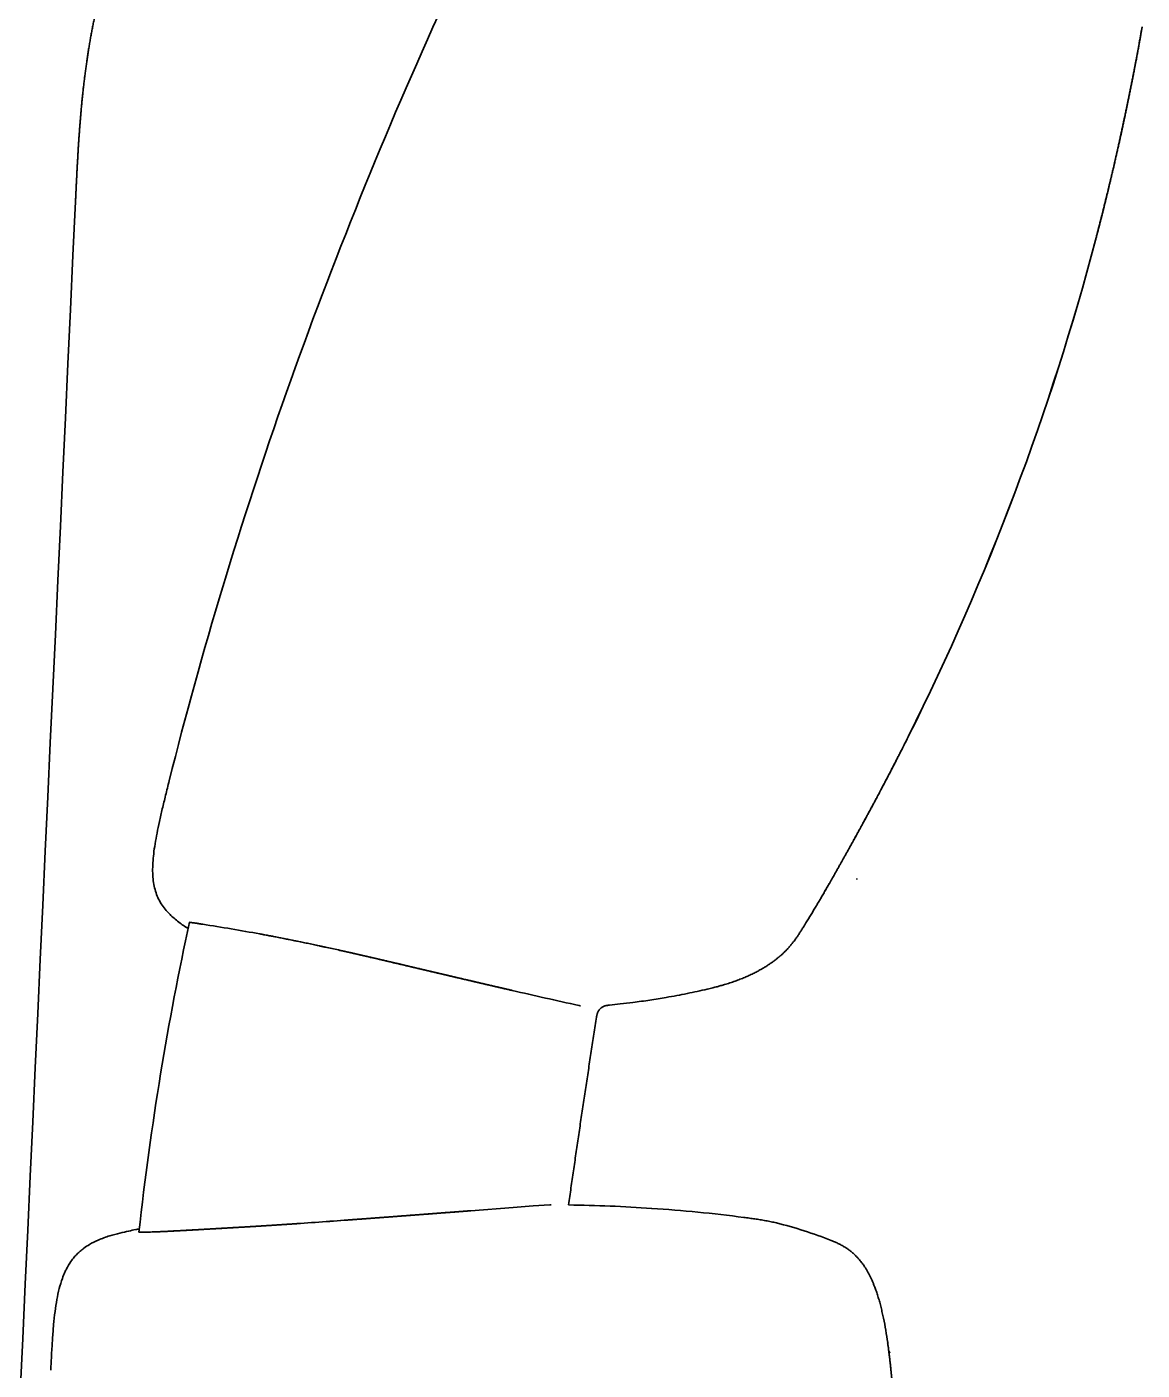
# Model space of a CAD drawing. Header units: millimetres. Extents: x 120 to 10915, y 515 to 8014.
# Drawn here: x 995.7 to 1218.2, y 6547.1 to 6815.2 of the extents above; entities that cross this region are included whole.
import ezdxf

# ---------------------------------------------------------------- set-up
doc = ezdxf.new("R2010")
doc.units = ezdxf.units.MM
doc.layers.get('0').update_dxf_attribs({"lineweight": 13})
doc.layers.add('206_Cab_side_and_top_view', color=7, linetype='Continuous', lineweight=13)

# ---------------------------------------------------------------- blocks, each defined once
blk = doc.blocks.new('2488798')
at = {"layer": '206_Cab_side_and_top_view', "color": 3, "lineweight": 35}
for p, q in [((1055.24, 2731.52), (1055.3, 2731.5)), ((1057.83, 2730.95), (1057.86, 2730.95)), ((1092.52, 2722.87), (1092.52, 2722.88)), ((1111.85, 2719.93), (1111.96, 2719.94)), ((1111.96, 2719.94), (1111.9, 2719.94)), ((1092.73, 2679.53), (1084.25, 2678.89)), ((1084.25, 2678.89), (1092.73, 2679.53)), ((1096.73, 2679.84), (1092.73, 2679.53)), ((1092.73, 2679.53), (1096.72, 2679.84)), ((1096.72, 2679.84), (1100.03, 2680.08)), ((1100.02, 2680.08), (1096.73, 2679.84)), ((1100.02, 2680.08), (1100.03, 2680.08)), ((1100.32, 2680.1), (1100.3, 2680.1)), ((1048.79, 2676.26), (1048.8, 2676.26)), ((1060.49, 2677.1), (1060.49, 2677.1)), ((1035.11, 2675.41), (1035.12, 2675.41))]:
    blk.add_line(p, q, dxfattribs=at)
for centre, radius, start, end in [((711.44, 3003.59), 514.44, 333.4535, 345.2567), ((711.45, 3003.58), 514.43, 333.4536, 345.2567), ((1160.96, 2745.36), 0.439, 314.1903, 336.7161), ((731.77, 2992.75), 491.55, 328.5601, 329.0194), ((966.19, 2321.31), 419.77, 79.574, 81.1516), ((963.31, 2309.99), 431.44, 77.697, 79.4802), ((949.61, 2244.7), 498.15, 77.4502, 77.7585), ((950.75, 2249.66), 493.06, 77.4566, 77.7574), ((1576.17, 4831.7), 2163.58, 257.08295, 257.44399), ((1100.35, 2676.49), 3.61, 90.8732, 95.303), ((1100.37, 2676.36), 3.74, 90.7522, 95.3144), ((1098.96, 2362.93), 317.16, 86.1312, 89.131), ((1099.65, 2373.29), 306.78, 84.4042, 86.1283), ((917.61, 4598.4), 1926.61, 273.90409, 274.25297), ((918.2, 4590.58), 1918.76, 273.90289, 274.25302), ((1100.93, 2386.28), 293.73, 82.5959, 84.4063), ((1124.91, 2594.15), 84.79, 68.3415, 76.1178), ((1017.1, 2767.09), 92.51, 270.5775, 272.459), ((1089.86, 2641.92), 78.33, 7.8134, 11.4509), ((1138.98, 2640.41), 30.6, 19.2257, 20.4237)]:
    blk.add_arc(centre, radius, start, end, dxfattribs=at)
for centre, major_axis, ratio, start_param, end_param in [((1768.64, 2859.04), (653, 587.66), 0.683853, 2.137883, 2.348712), ((1060.23, 2670.06), (-18.17, -163.07), 0.258637, 4.321922, 4.713454)]:
    blk.add_ellipse(centre, major_axis=major_axis, ratio=ratio, start_param=start_param, end_param=end_param, dxfattribs=at)
for points, degree, knots in [([(1218.25, 2915.23), (1218.15, 2914.65), (1218.04, 2914.06), (1217.94, 2913.46), (1217.77, 2912.52), (1217.6, 2911.56), (1217.53, 2911.19), (1217.4, 2910.51), (1217.27, 2909.82), (1217.2, 2909.43), (1216.82, 2907.36), (1216.41, 2905.28), (1216.07, 2903.55), (1215.54, 2900.93), (1215, 2898.33), (1214.82, 2897.48), (1214.27, 2894.88), (1213.7, 2892.29), (1213.31, 2890.56), (1212.34, 2886.29), (1211.32, 2882.03), (1210.7, 2879.49), (1209.97, 2876.6), (1209.22, 2873.72), (1209.12, 2873.37), (1209.03, 2873.02), (1208.94, 2872.67)], 5, [0, 0, 0, 0, 0, 0, 4.462352, 4.462352, 4.462352, 6.956077, 6.956077, 6.956077, 9.440633, 9.440633, 9.440633, 21.819905, 21.819905, 21.819905, 28.054724, 28.054724, 28.054724, 40.403848, 40.403848, 40.403848, 58.860653, 58.860653, 58.860653, 61.402455, 61.402455, 61.402455, 61.402455, 61.402455, 61.402455]), ([(1218.25, 2915.23), (1218.22, 2915.08), (1218.16, 2914.76), (1218.06, 2914.17), (1217.94, 2913.47), (1217.79, 2912.65), (1217.64, 2911.82), (1217.49, 2910.97), (1217.33, 2910.12), (1217.17, 2909.25), (1217.01, 2908.38), (1216.84, 2907.51), (1216.67, 2906.63), (1216.5, 2905.75), (1216.33, 2904.86), (1216.15, 2903.98), (1215.98, 2903.09), (1215.8, 2902.2), (1215.62, 2901.32), (1215.44, 2900.44), (1215.26, 2899.55), (1215.07, 2898.67), (1214.89, 2897.79), (1214.7, 2896.91), (1214.51, 2896.03), (1214.32, 2895.16), (1214.13, 2894.28), (1213.94, 2893.4), (1213.75, 2892.53), (1213.56, 2891.65), (1213.36, 2890.78), (1213.16, 2889.91), (1212.96, 2889.04), (1212.77, 2888.17), (1212.57, 2887.3), (1212.36, 2886.44), (1212.16, 2885.57), (1211.96, 2884.71), (1211.75, 2883.85), (1211.54, 2882.98), (1211.33, 2882.12), (1211.12, 2881.26), (1210.91, 2880.4), (1210.7, 2879.54), (1210.49, 2878.68), (1210.27, 2877.82), (1210.05, 2876.96), (1209.83, 2876.1), (1209.61, 2875.24), (1209.39, 2874.38), (1209.17, 2873.52), (1209.02, 2872.95), (1208.94, 2872.67)], 3, [0, 0, 0, 0, 0.478673, 0.964944, 1.78095, 2.614169, 3.462166, 4.32253, 5.193292, 6.073402, 6.960161, 7.852298, 8.748455, 9.647672, 10.548988, 11.451577, 12.354658, 13.257762, 14.160454, 15.06243, 15.963472, 16.863594, 17.762894, 18.661609, 19.560034, 20.458229, 21.355943, 22.252958, 23.149116, 24.044327, 24.938522, 25.83167, 26.723771, 27.614868, 28.505018, 29.394298, 30.282793, 31.170614, 32.057872, 32.944686, 33.83117, 34.717445, 35.60362, 36.489799, 37.376065, 38.262496, 39.149141, 40.036029, 40.92316, 41.810498, 42.697937, 43.585412, 43.585412, 43.585412, 43.585412]), ([(1171.64, 2773.67), (1171.55, 2773.49), (1171.46, 2773.31), (1171.37, 2773.13), (1170.64, 2771.68), (1169.91, 2770.22), (1169.26, 2768.97), (1167.86, 2766.24), (1166.43, 2763.52), (1165.67, 2762.08), (1164.31, 2759.53), (1162.92, 2756.97), (1162.32, 2755.87), (1161.5, 2754.37), (1160.68, 2752.87), (1160.53, 2752.61), (1160.1, 2751.83), (1159.67, 2751.06), (1159.49, 2750.74), (1159.08, 2749.99), (1158.66, 2749.24), (1158.45, 2748.88), (1157.72, 2747.58), (1157, 2746.3), (1156.48, 2745.38), (1155.54, 2743.73), (1154.67, 2742.22), (1154.29, 2741.57), (1153.84, 2740.8), (1153.43, 2740.12), (1153.35, 2739.98), (1153.27, 2739.85), (1153.2, 2739.72)], 5, [0, 0, 0, 0, 0, 0, 1.42412, 1.42412, 1.42412, 11.423094, 11.423094, 11.423094, 22.912706, 22.912706, 22.912706, 31.583659, 31.583659, 31.583659, 34.689744, 34.689744, 34.689744, 37.705601, 37.705601, 37.705601, 40.61205, 40.61205, 40.61205, 48.014449, 48.014449, 48.014449, 54.518396, 54.518396, 54.518396, 56.15034, 56.15034, 56.15034, 56.15034, 56.15034, 56.15034]), ([(1171.64, 2773.67), (1171.55, 2773.48), (1171.35, 2773.09), (1171.06, 2772.51), (1170.77, 2771.93), (1170.48, 2771.35), (1170.18, 2770.78), (1169.89, 2770.2), (1169.59, 2769.62), (1169.3, 2769.04), (1169, 2768.46), (1168.7, 2767.88), (1168.4, 2767.3), (1168.1, 2766.72), (1167.8, 2766.14), (1167.5, 2765.56), (1167.19, 2764.98), (1166.89, 2764.4), (1166.59, 2763.82), (1166.28, 2763.24), (1165.97, 2762.66), (1165.67, 2762.07), (1165.36, 2761.49), (1165.05, 2760.91), (1164.74, 2760.33), (1164.42, 2759.75), (1164.11, 2759.16), (1163.79, 2758.58), (1163.48, 2757.99), (1163.16, 2757.4), (1162.84, 2756.82), (1162.52, 2756.23), (1162.2, 2755.64), (1161.88, 2755.05), (1161.55, 2754.46), (1161.23, 2753.87), (1160.9, 2753.28), (1160.58, 2752.69), (1160.25, 2752.1), (1159.92, 2751.52), (1159.6, 2750.93), (1159.27, 2750.34), (1158.94, 2749.75), (1158.61, 2749.17), (1158.29, 2748.59), (1157.96, 2748.01), (1157.64, 2747.44), (1157.32, 2746.88), (1157.01, 2746.32), (1156.7, 2745.78), (1156.4, 2745.25), (1156.1, 2744.73), (1155.82, 2744.22), (1155.54, 2743.74), (1155.27, 2743.27), (1155.01, 2742.82), (1154.76, 2742.38), (1154.52, 2741.97), (1154.29, 2741.57), (1154.07, 2741.2), (1153.86, 2740.84), (1153.69, 2740.55), (1153.54, 2740.3), (1153.42, 2740.1), (1153.31, 2739.91), (1153.23, 2739.78), (1153.2, 2739.72)], 3, [0, 0, 0, 0, 0.648244, 1.296806, 1.945719, 2.595017, 3.244733, 3.894898, 4.545536, 5.196668, 5.848306, 6.500453, 7.153089, 7.806186, 8.459715, 9.113656, 9.768015, 10.422832, 11.078187, 11.734162, 12.39085, 13.048352, 13.706776, 14.366218, 15.026772, 15.688522, 16.351553, 17.015911, 17.681625, 18.348695, 19.017103, 19.686764, 20.35757, 21.029368, 21.701986, 22.375156, 23.048578, 23.72167, 24.394333, 25.06741, 25.741062, 26.414309, 27.086433, 27.756434, 28.423144, 29.085182, 29.741004, 30.388737, 31.026609, 31.652823, 32.265713, 32.863142, 33.443392, 34.005, 34.547128, 35.068375, 35.568359, 36.045963, 36.501584, 36.934767, 37.346906, 37.737786, 37.975797, 38.205793, 38.428619, 38.643906, 38.643906, 38.643906, 38.643906]), ([(1024.07, 2764.74), (1023.83, 2763.77), (1023.37, 2761.89), (1022.71, 2759.18), (1022.13, 2756.66), (1021.65, 2754.33), (1021.25, 2752.19), (1020.97, 2750.21), (1020.8, 2748.39), (1020.75, 2746.71), (1020.83, 2745.15), (1021.05, 2743.71), (1021.42, 2742.36), (1021.95, 2741.08), (1022.64, 2739.9), (1023.42, 2738.88), (1024.22, 2738.03), (1025.07, 2737.25), (1025.97, 2736.52), (1026.92, 2735.83), (1027.55, 2735.41), (1027.87, 2735.2)], 3, [0, 0, 0, 0, 3.000222, 5.791254, 8.375931, 10.748233, 12.927035, 14.917344, 16.73888, 18.413245, 19.959105, 21.409748, 22.794027, 24.145632, 25.546641, 26.883429, 27.982008, 29.065011, 30.319399, 31.465234, 32.596648, 32.596648, 32.596648, 32.596648]), ([(1028.15, 2736.47), (1028.16, 2736.47), (1028.22, 2736.46), (1028.32, 2736.45), (1028.46, 2736.43), (1028.6, 2736.41), (1028.77, 2736.39), (1028.98, 2736.36), (1029.21, 2736.32), (1029.45, 2736.29), (1029.7, 2736.25), (1029.95, 2736.21), (1030.22, 2736.17), (1030.48, 2736.13), (1030.66, 2736.1), (1030.76, 2736.09)], 3, [0.24183, 0.24183, 0.24183, 0.24183, 0.275908, 0.41411, 0.555396, 0.699749, 0.847153, 1.07685, 1.313485, 1.557199, 1.807736, 2.065069, 2.329094, 2.599893, 2.877236, 2.877236, 2.877236, 2.877236]), ([(1151.16, 2736.35), (1151.06, 2736.19), (1150.88, 2735.9), (1150.62, 2735.48), (1150.39, 2735.12), (1150.19, 2734.79), (1149.99, 2734.49), (1149.8, 2734.2), (1149.63, 2733.93), (1149.43, 2733.64), (1149.22, 2733.33), (1149.01, 2733.04), (1148.84, 2732.81), (1148.7, 2732.62), (1148.56, 2732.44), (1148.43, 2732.27), (1148.29, 2732.1), (1148.16, 2731.94), (1148.03, 2731.78), (1147.88, 2731.61), (1147.72, 2731.43), (1147.54, 2731.24), (1147.37, 2731.05), (1147.2, 2730.87), (1147.02, 2730.7), (1146.85, 2730.53), (1146.67, 2730.36), (1146.55, 2730.25), (1146.5, 2730.19)], 3, [0, 0, 0, 0, 0.566411, 1.043965, 1.462692, 1.850799, 2.207533, 2.54945, 2.871513, 3.180839, 3.601947, 4.001911, 4.240638, 4.472944, 4.699542, 4.92112, 5.134314, 5.343745, 5.545799, 5.745238, 6.014989, 6.276445, 6.529211, 6.78133, 7.025631, 7.270622, 7.51199, 7.754486, 7.754486, 7.754486, 7.754486]), ([(1042.15, 2734.15), (1042.29, 2734.13), (1042.56, 2734.08), (1042.98, 2734), (1043.4, 2733.92), (1043.83, 2733.84), (1044.26, 2733.76), (1044.7, 2733.68), (1045.14, 2733.59), (1045.62, 2733.5), (1046.12, 2733.4), (1046.65, 2733.3), (1047.18, 2733.19), (1047.72, 2733.08), (1048.27, 2732.98), (1048.82, 2732.86), (1049.38, 2732.75), (1049.94, 2732.64), (1050.52, 2732.52), (1051.09, 2732.4), (1051.68, 2732.28), (1052.27, 2732.15), (1052.86, 2732.03), (1053.46, 2731.9), (1054.07, 2731.77), (1054.68, 2731.64), (1055.09, 2731.55), (1055.3, 2731.5)], 3, [0, 0, 0, 0, 0.41858, 0.842477, 1.27181, 1.706457, 2.146484, 2.591811, 3.042508, 3.498479, 4.040636, 4.577099, 5.120403, 5.670622, 6.22759, 6.791389, 7.361818, 7.93897, 8.522606, 9.112716, 9.709134, 10.311895, 10.920758, 11.535584, 12.156272, 12.782597, 13.414512, 13.414512, 13.414512, 13.414512]), ([(1057.83, 2730.95), (1058.27, 2730.85), (1059.16, 2730.65), (1060.5, 2730.35), (1061.86, 2730.04), (1063.24, 2729.72), (1064.63, 2729.4), (1066.03, 2729.08), (1067.45, 2728.75), (1068.87, 2728.41), (1070.31, 2728.07), (1071.75, 2727.73), (1073.2, 2727.39), (1074.66, 2727.05), (1076.13, 2726.7), (1077.6, 2726.35), (1079.07, 2726.01), (1080.55, 2725.66), (1082.04, 2725.31), (1083.53, 2724.96), (1085.02, 2724.61), (1086.51, 2724.26), (1088.01, 2723.91), (1089.51, 2723.57), (1091.02, 2723.22), (1092.02, 2722.99), (1092.52, 2722.87)], 3, [0, 0, 0, 0, 1.358738, 2.736796, 4.13261, 5.544714, 6.971721, 8.41232, 9.865316, 11.329516, 12.803873, 14.287361, 15.779046, 17.278091, 18.783676, 20.295099, 21.811693, 23.332881, 24.858146, 26.387033, 27.919162, 29.454221, 30.991967, 32.532233, 34.074918, 35.619995, 35.619995, 35.619995, 35.619995]), ([(1057.86, 2730.95), (1058.61, 2730.78), (1059.36, 2730.61), (1060.12, 2730.44), (1061.64, 2730.09), (1063.17, 2729.74), (1063.76, 2729.61), (1064.85, 2729.35), (1065.95, 2729.1), (1066.44, 2728.98), (1068.18, 2728.58), (1069.93, 2728.17), (1071.35, 2727.83), (1072.95, 2727.45), (1074.56, 2727.07), (1074.66, 2727.05), (1076.4, 2726.64), (1078.13, 2726.23), (1079.67, 2725.87), (1081.36, 2725.47), (1083.05, 2725.07), (1083.28, 2725.02), (1085.22, 2724.57), (1087.16, 2724.11), (1088.94, 2723.7), (1090.73, 2723.29), (1092.52, 2722.88)], 5, [0, 0, 0, 0, 0, 0, 3.881071, 3.881071, 3.881071, 7.859016, 7.859016, 7.859016, 9.550104, 9.550104, 9.550104, 16.865424, 16.865424, 16.865424, 17.861047, 17.861047, 17.861047, 25.817596, 25.817596, 25.817596, 26.603113, 26.603113, 26.603113, 35.825909, 35.825909, 35.825909, 35.825909, 35.825909, 35.825909]), ([(1146.5, 2730.19), (1146.33, 2730.04), (1146.01, 2729.75), (1145.5, 2729.33), (1144.99, 2728.92), (1144.45, 2728.53), (1143.9, 2728.14), (1143.34, 2727.77), (1142.76, 2727.41), (1142.11, 2727.03), (1141.39, 2726.64), (1140.59, 2726.23), (1139.77, 2725.84), (1139.06, 2725.53), (1138.46, 2725.28), (1137.98, 2725.09), (1137.49, 2724.9), (1136.99, 2724.72), (1136.49, 2724.54), (1135.97, 2724.37), (1135.44, 2724.2), (1134.85, 2724.02), (1134.17, 2723.82), (1133.39, 2723.61), (1132.49, 2723.38), (1131.84, 2723.22), (1131.46, 2723.14)], 3, [0, 0, 0, 0, 0.65566, 1.312509, 1.970473, 2.637104, 3.305434, 3.983012, 4.665424, 5.357591, 6.234353, 7.127147, 8.036341, 8.96227, 9.471341, 9.985438, 10.508181, 11.036019, 11.573311, 12.115756, 12.669012, 13.233682, 13.991346, 14.785271, 15.638745, 16.797215, 16.797215, 16.797215, 16.797215]), ([(1111.9, 2719.94), (1112.63, 2720.01), (1114.21, 2720.17), (1116.35, 2720.43), (1118.32, 2720.7), (1119.99, 2720.94), (1121.64, 2721.2), (1123.42, 2721.5), (1125.36, 2721.85), (1127.43, 2722.25), (1129.46, 2722.68), (1130.8, 2722.98), (1131.46, 2723.14)], 3, [0, 0, 0, 0, 2.215553, 4.759624, 6.472625, 8.179933, 9.827961, 11.472058, 13.606395, 15.73585, 17.788424, 19.838996, 19.838996, 19.838996, 19.838996]), ([(1106.16, 2719.83), (1106.15, 2719.83), (1106.14, 2719.83), (1106.12, 2719.82), (1106.1, 2719.82), (1106.09, 2719.82), (1106.07, 2719.83), (1106.05, 2719.83), (1106.03, 2719.83), (1106.01, 2719.83), (1105.99, 2719.83), (1105.97, 2719.84), (1105.95, 2719.84), (1105.93, 2719.84), (1105.91, 2719.85), (1105.89, 2719.85), (1105.87, 2719.86), (1105.86, 2719.86), (1105.84, 2719.86), (1105.82, 2719.87), (1105.82, 2719.87)], 3, [0, 0, 0, 0, 0.018605, 0.0356164, 0.0539492, 0.0697087, 0.0856393, 0.1017624, 0.1181681, 0.1440685, 0.1711801, 0.1874694, 0.2060845, 0.2250806, 0.244398, 0.2639105, 0.2834567, 0.3029294, 0.3222124, 0.3412099, 0.3412099, 0.3412099, 0.3412099]), ([(1111.85, 2719.93), (1111.75, 2719.92), (1111.63, 2719.91), (1111.38, 2719.87), (1111.16, 2719.82), (1110.89, 2719.74), (1110.69, 2719.65), (1110.5, 2719.55), (1110.31, 2719.43), (1110.14, 2719.29), (1109.99, 2719.14), (1109.85, 2718.97), (1109.73, 2718.79), (1109.63, 2718.61), (1109.55, 2718.41), (1109.49, 2718.2), (1109.43, 2717.99), (1109.39, 2717.78), (1109.37, 2717.63), (1109.36, 2717.56)], 3, [0, 0, 0, 0, 0.301157, 0.370787, 0.75151, 0.974392, 1.195794, 1.415899, 1.634797, 1.852505, 2.06902, 2.284403, 2.498821, 2.712662, 2.926458, 3.140938, 3.356909, 3.575323, 3.797313, 3.797313, 3.797313, 3.797313]), ([(1109.36, 2717.56), (1109.27, 2716.99), (1109.1, 2715.85), (1108.83, 2714.15), (1108.57, 2712.45), (1108.31, 2710.74), (1108.05, 2709.04), (1107.79, 2707.33), (1107.53, 2705.63), (1107.27, 2703.92), (1107.01, 2702.21), (1106.76, 2700.51), (1106.5, 2698.8), (1106.25, 2697.09), (1106, 2695.39), (1105.75, 2693.68), (1105.5, 2691.97), (1105.25, 2690.27), (1105, 2688.56), (1104.75, 2686.86), (1104.51, 2685.16), (1104.26, 2683.46), (1104.02, 2681.76), (1103.85, 2680.62), (1103.77, 2680.05)], 3, [0, 0, 0, 0, 1.724559, 3.449166, 5.173811, 6.898483, 8.623172, 10.347866, 12.072554, 13.797348, 15.523558, 17.249555, 18.975509, 20.701412, 22.427257, 24.153039, 25.87935, 27.601804, 29.32139, 31.04091, 32.76037, 34.479771, 36.199125, 37.918445, 37.918445, 37.918445, 37.918445]), ([(1048.8, 2676.26), (1048.18, 2676.22), (1047.56, 2676.18), (1046.94, 2676.14), (1046.18, 2676.09), (1045.43, 2676.04), (1045.24, 2676.03), (1044.37, 2675.97), (1043.51, 2675.92), (1042.8, 2675.87), (1040.82, 2675.75), (1038.85, 2675.63), (1037.61, 2675.56), (1036.36, 2675.49), (1035.11, 2675.41)], 5, [0, 0, 0, 0, 0, 0, 3.123048, 3.123048, 3.123048, 3.824242, 3.824242, 3.824242, 7.475971, 7.475971, 7.475971, 13.806288, 13.806288, 13.806288, 13.806288, 13.806288, 13.806288]), ([(1035.12, 2675.41), (1035.28, 2675.42), (1035.61, 2675.44), (1036.11, 2675.47), (1036.62, 2675.5), (1037.13, 2675.53), (1037.65, 2675.56), (1038.18, 2675.59), (1038.71, 2675.62), (1039.25, 2675.66), (1039.8, 2675.69), (1040.35, 2675.72), (1040.91, 2675.76), (1041.48, 2675.79), (1042.06, 2675.83), (1042.64, 2675.86), (1043.23, 2675.9), (1043.82, 2675.94), (1044.43, 2675.98), (1045.03, 2676.02), (1045.65, 2676.06), (1046.27, 2676.1), (1046.89, 2676.14), (1047.52, 2676.18), (1048.15, 2676.22), (1048.58, 2676.25), (1048.79, 2676.26)], 3, [0, 0, 0, 0, 0.493643, 0.994115, 1.501395, 2.015482, 2.536407, 3.064172, 3.598817, 4.140363, 4.688828, 5.244238, 5.806598, 6.375899, 6.952096, 7.53513, 8.124908, 8.721294, 9.324097, 9.933107, 10.548045, 11.16858, 11.794276, 12.424702, 13.059322, 13.697522, 13.697522, 13.697522, 13.697522]), ([(1060.49, 2677.1), (1060.81, 2677.12), (1061.46, 2677.17), (1062.42, 2677.24), (1063.4, 2677.31), (1064.37, 2677.38), (1065.35, 2677.46), (1066.33, 2677.53), (1067.31, 2677.6), (1068.29, 2677.68), (1069.28, 2677.75), (1070.27, 2677.83), (1071.26, 2677.9), (1072.25, 2677.98), (1073.24, 2678.05), (1074.23, 2678.13), (1075.23, 2678.2), (1076.23, 2678.28), (1077.23, 2678.36), (1078.23, 2678.43), (1079.23, 2678.51), (1080.23, 2678.58), (1081.23, 2678.66), (1082.24, 2678.74), (1083.24, 2678.81), (1083.91, 2678.86), (1084.25, 2678.89)], 3, [0, 0, 0, 0, 0.967879, 1.93904, 2.913265, 3.890351, 4.870111, 5.852371, 6.836974, 7.823771, 8.812633, 9.803431, 10.796054, 11.790397, 12.786366, 13.783875, 14.782844, 15.783199, 16.784873, 17.787803, 18.791929, 19.797194, 20.803545, 21.810928, 22.819292, 23.828584, 23.828584, 23.828584, 23.828584]), ([(1084.25, 2678.89), (1081.93, 2678.71), (1079.61, 2678.54), (1077.3, 2678.36), (1074.49, 2678.15), (1071.68, 2677.93), (1071.27, 2677.9), (1070.31, 2677.83), (1069.34, 2677.76), (1068.86, 2677.72), (1067.98, 2677.65), (1067.1, 2677.59), (1066.31, 2677.53), (1064.9, 2677.42), (1063.5, 2677.32), (1062.5, 2677.24), (1061.5, 2677.17), (1060.5, 2677.1)], 5, [0, 0, 0, 0, 0, 0, 11.686362, 11.686362, 11.686362, 14.147167, 14.147167, 14.147167, 16.55511, 16.55511, 16.55511, 18.594209, 18.594209, 18.594209, 23.634202, 23.634202, 23.634202, 23.634202, 23.634202, 23.634202]), ([(1138.78, 2677.56), (1138.96, 2677.53), (1139.32, 2677.48), (1139.86, 2677.41), (1140.4, 2677.34), (1140.95, 2677.26), (1141.49, 2677.18), (1142.03, 2677.1), (1142.57, 2677.01), (1143.11, 2676.91), (1143.65, 2676.81), (1144.18, 2676.7), (1144.72, 2676.59), (1145.07, 2676.5), (1145.25, 2676.46)], 3, [0, 0, 0, 0, 0.544505, 1.089828, 1.635951, 2.182937, 2.730911, 3.280038, 3.830546, 4.38271, 4.924382, 5.468314, 6.014925, 6.564655, 6.564655, 6.564655, 6.564655]), ([(1018.11, 2675.27), (1017.87, 2675.22), (1017.17, 2675.08), (1015.88, 2674.82), (1014.15, 2674.43), (1012.1, 2673.87), (1010.04, 2673.15), (1008.31, 2672.27), (1007.13, 2671.51), (1006.32, 2670.85), (1005.7, 2670.27), (1005.06, 2669.59), (1004.32, 2668.61), (1003.71, 2667.57), (1003.15, 2666.44), (1002.64, 2665.13), (1002.09, 2663.32), (1001.63, 2661.11), (1001.27, 2658.71), (1000.99, 2656.08), (1000.77, 2653.23), (1000.59, 2650.2), (1000.48, 2648.13), (1000.42, 2647.07)], 3, [0, 0, 0, 0, 0.735992, 2.137363, 3.950015, 6.059873, 8.525927, 10.458275, 11.873126, 12.741819, 13.586334, 14.41589, 15.534108, 17.273749, 18.006398, 19.342116, 21.463511, 23.668768, 26.111585, 28.744826, 31.618493, 34.664357, 37.846312, 37.846312, 37.846312, 37.846312]), ([(1035.11, 2675.41), (1033.61, 2675.33), (1032.11, 2675.24), (1030.62, 2675.16), (1028.97, 2675.06), (1027.33, 2674.97), (1027.21, 2674.97), (1025.87, 2674.89), (1024.53, 2674.82), (1023.37, 2674.76), (1022.19, 2674.71), (1021.02, 2674.66)], 5, [0, 0, 0, 0, 0, 0, 7.603588, 7.603588, 7.603588, 8.378387, 8.378387, 8.378387, 14.43796, 14.43796, 14.43796, 14.43796, 14.43796, 14.43796]), ([(1021.07, 2674.67), (1021.22, 2674.67), (1021.51, 2674.68), (1021.96, 2674.7), (1022.43, 2674.72), (1022.9, 2674.75), (1023.39, 2674.77), (1023.89, 2674.79), (1024.41, 2674.82), (1024.93, 2674.85), (1025.47, 2674.88), (1026.02, 2674.9), (1026.59, 2674.94), (1027.16, 2674.97), (1027.75, 2675), (1028.35, 2675.03), (1028.97, 2675.07), (1029.6, 2675.1), (1030.24, 2675.14), (1030.89, 2675.17), (1031.56, 2675.21), (1032.24, 2675.25), (1032.94, 2675.29), (1033.65, 2675.33), (1034.38, 2675.37), (1034.87, 2675.4), (1035.12, 2675.41)], 3, [0, 0, 0, 0, 0.437551, 0.888074, 1.351555, 1.827773, 2.316769, 2.818354, 3.332488, 3.859152, 4.398415, 4.95023, 5.514715, 6.091863, 6.681836, 7.284675, 7.900582, 8.529644, 9.172066, 9.828025, 10.497804, 11.181597, 11.879724, 12.59244, 13.320102, 14.063029, 14.063029, 14.063029, 14.063029]), ([(1156.2, 2672.95), (1156.34, 2672.89), (1156.63, 2672.78), (1157.01, 2672.62), (1157.37, 2672.46), (1157.7, 2672.3), (1158.03, 2672.14), (1158.35, 2671.96), (1158.66, 2671.79), (1158.95, 2671.61), (1159.23, 2671.43), (1159.5, 2671.24), (1159.77, 2671.05), (1160.04, 2670.84), (1160.3, 2670.63), (1160.56, 2670.4), (1160.8, 2670.18), (1161.03, 2669.96), (1161.24, 2669.75), (1161.44, 2669.53), (1161.58, 2669.38), (1161.64, 2669.3)], 3, [0, 0, 0, 0, 0.454704, 0.910251, 1.253048, 1.63437, 2.00435, 2.368769, 2.730918, 3.05987, 3.389729, 3.721177, 4.054922, 4.391709, 4.732098, 5.076727, 5.426379, 5.717827, 6.014257, 6.314649, 6.619562, 6.619562, 6.619562, 6.619562]), ([(1161.64, 2669.3), (1161.71, 2669.23), (1161.87, 2669.05), (1162.11, 2668.75), (1162.36, 2668.42), (1162.62, 2668.07), (1162.88, 2667.68), (1163.15, 2667.25), (1163.43, 2666.77), (1163.71, 2666.28), (1163.97, 2665.76), (1164.23, 2665.22), (1164.49, 2664.65), (1164.73, 2664.06), (1164.88, 2663.66), (1164.96, 2663.46)], 3, [0, 0, 0, 0, 0.304766, 0.718405, 1.140662, 1.572036, 2.013203, 2.548158, 3.098656, 3.66557, 4.249671, 4.84949, 5.467472, 6.103873, 6.758808, 6.758808, 6.758808, 6.758808]), ([(1164.96, 2663.46), (1165.02, 2663.31), (1165.13, 2663.01), (1165.29, 2662.55), (1165.44, 2662.08), (1165.59, 2661.6), (1165.74, 2661.11), (1165.88, 2660.61), (1166.01, 2660.11), (1166.14, 2659.59), (1166.27, 2659.07), (1166.39, 2658.54), (1166.51, 2658.01), (1166.59, 2657.65), (1166.63, 2657.47)], 3, [0, 0, 0, 0, 0.477277, 0.963382, 1.457996, 1.960918, 2.470678, 2.98798, 3.512297, 4.043176, 4.579453, 5.121295, 5.668188, 6.219644, 6.219644, 6.219644, 6.219644]), ([(1167.46, 2652.57), (1167.49, 2652.35), (1167.55, 2651.9), (1167.64, 2651.23), (1167.72, 2650.56), (1167.81, 2649.89), (1167.88, 2649.22), (1167.96, 2648.55), (1168.03, 2647.87), (1168.1, 2647.2), (1168.17, 2646.52), (1168.24, 2645.85), (1168.31, 2645.17), (1168.37, 2644.5), (1168.43, 2643.82), (1168.5, 2643.14), (1168.56, 2642.47), (1168.62, 2641.78), (1168.68, 2641.08), (1168.75, 2640.28), (1168.83, 2639.38), (1168.91, 2638.38), (1168.99, 2637.38), (1169.05, 2636.71), (1169.08, 2636.38)], 3, [0, 0, 0, 0, 0.67251, 1.346617, 2.022015, 2.698447, 3.375676, 4.053523, 4.731794, 5.410451, 6.089142, 6.768016, 7.446925, 8.125899, 8.804846, 9.483804, 10.162731, 10.841659, 11.551716, 12.261793, 13.26463, 14.267526, 15.270453, 16.273342, 16.273342, 16.273342, 16.273342])]:
    blk.add_open_spline(points, degree=degree, knots=knots, dxfattribs=at)
blk = doc.blocks.new('2409089')
at = {"layer": '206_Cab_side_and_top_view', "color": 3, "lineweight": 35}
blk.add_lwpolyline([(1005.38, 2880.4, 0.000551), (973.81, 2188.55)], format="xyb", dxfattribs=at)
blk.add_open_spline([(1034.23, 2964.19), (1031.9, 2961.96), (1029.68, 2959.62), (1027.58, 2957.17), (1025.07, 2953.91), (1022.76, 2950.51), (1022.27, 2949.76), (1019.83, 2945.94), (1017.64, 2941.95), (1016.05, 2938.65), (1013.08, 2931.58), (1010.81, 2924.25), (1009.81, 2920.37), (1008.23, 2912.92), (1007.17, 2905.38), (1006.76, 2901.8), (1006.19, 2895.37), (1005.79, 2888.93), (1005.65, 2886.09), (1005.51, 2883.24), (1005.38, 2880.4)], degree=5, knots=[0, 0, 0, 0, 0, 0, 16.196872, 16.196872, 16.196872, 20.656624, 20.656624, 20.656624, 39.019587, 39.019587, 39.019587, 59.144116, 59.144116, 59.144116, 77.249014, 77.249014, 77.249014, 91.559133, 91.559133, 91.559133, 91.559133, 91.559133, 91.559133], dxfattribs=at)

msp = doc.modelspace()

# ---------------------------------------------------------------- block references
at = {"color": 7, "lineweight": 35}
for name in ['2409089', '2488798']:
    msp.add_blockref(name, (0, 3900), dxfattribs=at)

doc.saveas('drawing.dxf')
